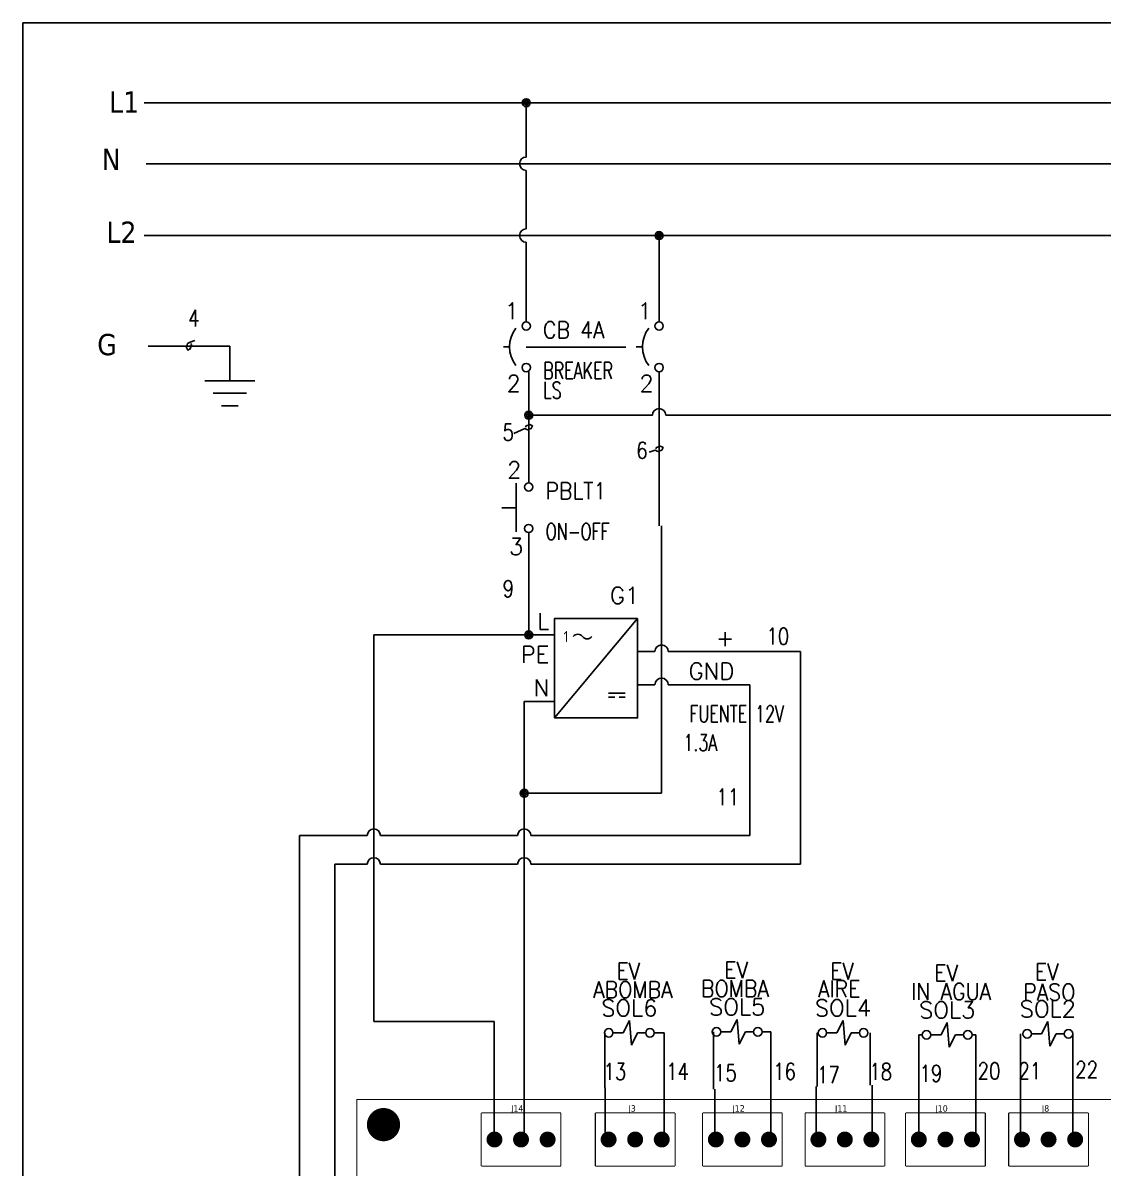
# Model space of a CAD drawing. Header units: millimetres. Extents: x 123.5 to 144.3, y 105.4 to 121.6.
# Drawn here: x 123.51 to 131.63, y 112.97 to 121.59 of the extents above; entities that cross this region are included whole.
import ezdxf
from ezdxf.enums import TextEntityAlignment as Align

# ---------------------------------------------------------------- set-up
doc = ezdxf.new("R2010")
doc.units = ezdxf.units.MM
doc.linetypes.add('HIDDEN2', pattern=[0.1875, 0.125, -0.0625])
for name, color, linetype in [('12632256', 7, 'Continuous'), ('BLK_12AWG', 7, 'Continuous'), ('DESC', 250, 'Continuous'), ('LINK', 9, 'Continuous'), ('SYMS', 7, 'Continuous'), ('TAGS', 250, 'Continuous'), ('TERMS', 250, 'Continuous'), ('WIRES', 7, 'Continuous')]:
    doc.layers.add(name, color=color, linetype=linetype)
doc.layers.add('WIRENO', color=7, linetype='Continuous', true_color=0x000000)
doc.styles.get("Standard").update_dxf_attribs({"font": 'tahoma.ttf'})
doc.styles.add('WD', font='romans.shx')
doc.styles.add('WD_IEC', font='isocp2.shx', dxfattribs={"width": 0.9, "height": 4})

# ---------------------------------------------------------------- blocks, each defined once
blk = doc.blocks.new('VCB1')
at = {"linetype": 'HIDDEN2'}
blk.add_line((-0.1712, 0), (-0.125, 0), dxfattribs=at)
for centre in [(0, 0.1562), (0, -0.1562)]:
    blk.add_circle(centre, 0.0312)
blk.add_arc((0.1094, 0), 0.2344, 143.1301, 216.8699)
at = {"style": 'WD'}
for tag, p, width in [('INST', (0.2188, 0.3883), 0.7), ('LOC', (0.2188, 0.2188), 0.7), ('TAG1', (0.1269, 0.0644), 0.9), ('XREF', (0.1287, -0.09), 0.7), ('DESC1', (0.1287, -0.242), 0.7), ('DESC2', (0.1287, -0.3893), 0.7)]:
    blk.add_attdef(tag, p, '', height=0.125, dxfattribs=dict(at, width=width))
at = {"linetype": 'Continuous', "style": 'WD'}
for tag, height, flags, p in [('TERM01', 0.125, 8, (-0.055, 0.2066)), ('MFG', 0.01, 9, (-0.1421, -0.0881)), ('CAT', 0.01, 9, (-0.1421, -0.0731))]:
    blk.add_attdef(tag, text='', height=height, dxfattribs=dict(at, flags=flags)).set_placement(p, align=Align.RIGHT)
at = {"style": 'WD', "width": 0.7}
blk.add_attdef('RATING1', text='', height=0.125, dxfattribs=at).set_placement((-0.1875, 0.0625), align=Align.RIGHT)
at = {"color": 7, "style": 'WD', "flags": 1}
for tag, p in [('X2TERM01', (0, 0.1875)), ('X8TERM02', (0, -0.1875))]:
    blk.add_attdef(tag, p, '', height=0.0125, dxfattribs=at)
at = {"color": 7, "style": 'WD'}
for tag, p in [('X4LINK', (-0.25, 0)), ('X1LINK', (0, 0))]:
    blk.add_attdef(tag, p, '', height=0.01, dxfattribs=at)
at = {"style": 'WD', "flags": 9}
for tag, p in [('FAMILY', (-0.1421, -0.0365)), ('CONTACT', (-0.1288, -0.1291))]:
    blk.add_attdef(tag, text='', height=0.01, dxfattribs=at).set_placement(p, align=Align.RIGHT)
at = {"linetype": 'Continuous', "style": 'WD', "flags": 9}
blk.add_attdef('ASSYCODE', text='', height=0.01, dxfattribs=at).set_placement((-0.1533, -0.1061), align=Align.CENTER)
at = {"linetype": 'Continuous', "style": 'WD', "flags": 8}
blk.add_attdef('TERM02', text='', height=0.125, dxfattribs=at).set_placement((-0.0407, -0.2134), align=Align.TOP_RIGHT)
blk = doc.blocks.new('WDDOT')
for radius in [0.03, 0.0187, 0.00929]:
    blk.add_circle((0, 0), radius)
blk = doc.blocks.new('VPB11L')
for p, q in [((-0.0938, 0.1849), (-0.0938, -0.1801)), ((-0.2022, 0), (-0.0938, 0))]:
    blk.add_line(p, q)
for centre in [(0, 0.1562), (0, -0.1562)]:
    blk.add_circle(centre, 0.0312)
at = {"style": 'WD'}
for tag, p, width in [('INST', (0.1269, 0.3902), 0.7), ('LOC', (0.1269, 0.2206), 0.7), ('TAG1', (0.1269, 0.0644), 0.9), ('XREF', (0.1287, -0.09), 0.7), ('DESC1', (0.1287, -0.242), 0.7), ('DESC2', (0.1287, -0.3982), 0.7)]:
    blk.add_attdef(tag, p, '', height=0.125, dxfattribs=dict(at, width=width))
at = {"linetype": 'Continuous', "style": 'WD'}
for tag, height, flags, p in [('TERM01', 0.125, 8, (-0.055, 0.2223)), ('MFG', 0.01, 9, (-0.1421, -0.0881)), ('CAT', 0.01, 9, (-0.1421, -0.0731))]:
    blk.add_attdef(tag, text='', height=height, dxfattribs=dict(at, flags=flags)).set_placement(p, align=Align.RIGHT)
at = {"color": 7, "style": 'WD', "flags": 1}
for tag, p in [('X2TERM01', (0, 0.1875)), ('X8TERM02', (0, -0.1875))]:
    blk.add_attdef(tag, p, '', height=0.0125, dxfattribs=at)
at = {"color": 7, "style": 'WD'}
for tag, p in [('X4LINK', (-0.2656, 0)), ('X1LINK', (0, 0))]:
    blk.add_attdef(tag, p, '', height=0.01, dxfattribs=at)
at = {"style": 'WD'}
for tag, flags, p in [('CONTACT', 1, (-0.1421, -0.0531)), ('FAMILY', 9, (-0.1421, -0.0365))]:
    blk.add_attdef(tag, text='', height=0.01, dxfattribs=dict(at, flags=flags)).set_placement(p, align=Align.RIGHT)
at = {"linetype": 'Continuous', "style": 'WD', "flags": 9}
blk.add_attdef('ASSYCODE', text='', height=0.01, dxfattribs=at).set_placement((-0.1563, -0.1113), align=Align.CENTER)
at = {"linetype": 'Continuous', "style": 'WD', "flags": 8}
blk.add_attdef('TERM02', text='', height=0.125, dxfattribs=at).set_placement((-0.0407, -0.2291), align=Align.TOP_RIGHT)
blk = doc.blocks.new('HPW1_1PH')
for p, q in [((0, -0.625), (0.625, 0.125)), ((0.4066, -0.4373), (0.5317, -0.4373)), ((0.4066, -0.4686), (0.4535, -0.4686)), ((0.5317, -0.4686), (0.4848, -0.4686))]:
    blk.add_line(p, q)
blk.add_lwpolyline([(0.625, 0.125), (0, 0.125), (0, -0.625), (0.625, -0.625)], close=True)
for centre, start, end in [((0.175, -0.0387), 36.8699, 143.1301), ((0.245, 0.0138), 216.8699, 323.1301)]:
    blk.add_arc(centre, 0.0438, start, end)
at = {"style": 'WD_IEC'}
blk.add_text('1', height=0.084, dxfattribs=at).set_placement((0.105, -0.0124), align=Align.MIDDLE_RIGHT)
at = {"style": 'WD', "width": 0.7}
for tag, p in [('INST', (-0.2843, 0.7938)), ('LOC', (-0.2843, 0.6242)), ('RATING1', (-0.2843, 0.285)), ('XREF', (-0.2843, -0.691)), ('DESC1', (-0.2843, -0.8472)), ('DESC2', (-0.2843, -1.0035)), ('DESC3', (-0.2843, -1.1578))]:
    blk.add_attdef(tag, text='', height=0.125, dxfattribs=at).set_placement(p, align=Align.CENTER)
at = {"style": 'WD'}
blk.add_attdef('TAG1', text='', height=0.125, dxfattribs=at).set_placement((-0.2843, 0.4546), align=Align.CENTER)
at = {"linetype": 'Continuous', "style": 'WD', "flags": 9}
for tag, p in [('MFG', (0.8868, 0.2571)), ('CAT', (0.8888, 0.2765)), ('ASSYCODE', (0.8871, -0.5638))]:
    blk.add_attdef(tag, text='', height=0.01, dxfattribs=at).set_placement(p, align=Align.CENTER)
at = {"linetype": 'Continuous', "style": 'WD', "flags": 8}
for tag, p in [('TERM01', (-0.04, 0.04)), ('TERM04', (1.3525, -0.085)), ('TERM02', (-0.04, -0.2098)), ('TERM05', (1.3525, -0.335)), ('TERM03', (-0.04, -0.46))]:
    blk.add_attdef(tag, text='', height=0.125, dxfattribs=at).set_placement(p, align=Align.RIGHT)
at = {"style": 'WD'}
for tag, p, height, flags in [('X4TERM01', (0, 0), 0.0125, 1), ('X1TERM04', (0.625, -0.125), 0.0125, 1), ('X4TERM02', (0, -0.2498), 0.0125, 1), ('X1TERM05', (0.625, -0.375), 0.0125, 1), ('X4TERM03', (0, -0.5), 0.0125, 1), ('FAMILY', (0.8618, -0.4829), 0.01, 9)]:
    blk.add_attdef(tag, p, '', height=height, dxfattribs=dict(at, flags=flags))
blk = doc.blocks.new('WD_WNV')
at = {"style": 'WD', "flags": 1}
for tag, p in [('W01USER', (-0.0625, 0.0938)), ('W02USER', (-0.0625, 0.0859)), ('W03USER', (-0.0625, 0.0781)), ('W04USER', (-0.0625, 0.0703)), ('W05USER', (-0.0625, 0.0625)), ('W06USER', (-0.0625, 0.0547)), ('W07USER', (-0.0625, 0.0469)), ('W08USER', (-0.0625, 0.0391)), ('W09USER', (-0.0625, 0.0312)), ('W10USER', (-0.0625, 0.0234))]:
    blk.add_attdef(tag, text='', height=0.005, dxfattribs=at).set_placement(p, align=Align.CENTER)
at = {"linetype": 'Continuous', "style": 'WD', "width": 0.8}
blk.add_attdef('WIRENO', text='', height=0.125, dxfattribs=at).set_placement((-0.05, 0), align=Align.MIDDLE_RIGHT)
blk = doc.blocks.new('VGND2')
for p, q in [((0.09375, 0), (-0.09375, 0)), ((-0.0625, -0.046875), (0.0625, -0.046875)), ((-0.03125, -0.09375), (0.03125, -0.09375))]:
    blk.add_line(p, q)
at = {"style": 'WD', "flags": 1}
blk.add_attdef('X2TERM01', (0, 0), '', height=0.01, dxfattribs=at)
blk = doc.blocks.new('WD_WNH')
at = {"linetype": 'Continuous', "style": 'WD', "width": 0.8}
blk.add_attdef('WIRENO', text='', height=0.125, dxfattribs=at).set_placement((0, 0.0625), align=Align.CENTER)
at = {"style": 'WD', "flags": 1}
for tag, p in [('W01USER', (0, 0.0781)), ('W02USER', (0, 0.0703)), ('W03USER', (0, 0.0625)), ('W04USER', (0, 0.0547)), ('W05USER', (0, 0.0469)), ('W06USER', (0, 0.0391)), ('W07USER', (0, 0.0312)), ('W08USER', (0, 0.0234)), ('W09USER', (0, 0.0156)), ('W10USER', (0, 0.0078))]:
    blk.add_attdef(tag, text='', height=0.005, dxfattribs=at).set_placement(p, align=Align.CENTER)
blk = doc.blocks.new('EPAD')
at = {"const_width": 0.5}
blk.add_lwpolyline([(-0.25, 0, 1), (0.25, 0, 1)], format="xyb", close=True, dxfattribs=at)
blk = doc.blocks.new('Tarjeta')
at = {"const_width": 0.008}
for points in [[(146.3184, 112.4867), (153.6204, 112.4867), (153.6204, 117.4267), (146.3184, 117.4267), (146.3184, 112.4867)], [(147.2544, 117.3257), (147.2544, 116.9257)], [(147.8544, 117.3257), (147.2544, 117.3257)], [(147.8544, 117.3257), (147.8544, 116.9257)], [(148.1134, 117.3257), (148.1134, 116.9257)], [(148.7134, 117.3257), (148.1134, 117.3257)], [(148.7134, 117.3257), (148.7134, 116.9257)], [(148.9204, 117.3257), (148.9204, 116.9257)], [(149.5204, 117.3257), (148.9204, 117.3257)], [(149.5204, 117.3257), (149.5204, 116.9257)], [(149.6924, 117.3257), (149.6924, 116.9257)], [(150.2914, 117.3257), (149.6924, 117.3257)], [(150.2914, 117.3257), (150.2914, 116.9257)], [(150.4484, 117.3257), (150.4484, 116.9257)], [(151.0484, 117.3257), (150.4484, 117.3257)], [(151.0484, 117.3257), (151.0484, 116.9257)], [(151.2244, 117.3257), (151.2244, 116.9257)], [(151.8244, 117.3257), (151.2244, 117.3257)], [(151.8244, 117.3257), (151.8244, 116.9257)], [(147.2544, 116.9257), (147.8544, 116.9257)], [(148.1134, 116.9257), (148.7134, 116.9257)], [(148.9204, 116.9257), (149.5204, 116.9257)], [(149.6924, 116.9257), (150.2914, 116.9257)], [(150.4484, 116.9257), (151.0484, 116.9257)], [(151.2244, 116.9257), (151.8244, 116.9257)]]:
    blk.add_lwpolyline(points, dxfattribs=at)
for centre in [(146.5194, 117.2377), (147.3544, 117.1257), (147.5544, 117.1257), (147.7544, 117.1257), (148.2134, 117.1257), (148.4134, 117.1257), (148.6134, 117.1257), (149.0204, 117.1257), (149.2204, 117.1257), (149.4204, 117.1257), (149.7924, 117.1257), (149.9914, 117.1257), (150.1914, 117.1257), (150.5484, 117.1257), (150.7484, 117.1257), (150.9484, 117.1257), (151.3244, 117.1257), (151.5244, 117.1257), (151.7244, 117.1257)]:
    blk.add_circle(centre, 0.03)
for p, xscale, yscale in [((146.5194, 117.2377), 0.25, 0.25), ((147.3544, 117.1257), 0.12, 0.12), ((147.5544, 117.1257), 0.12, 0.12), ((147.7544, 117.1257), 0.12, 0.12), ((148.2134, 117.1257), 0.12, 0.12), ((148.4134, 117.1257), 0.12, 0.12), ((148.6134, 117.1257), 0.12, 0.12), ((149.0204, 117.1257), 0.12, 0.12), ((149.2204, 117.1257), 0.12, 0.12), ((149.4204, 117.1257), 0.12, 0.12), ((149.7924, 117.1257), 0.12, 0.12), ((149.9914, 117.1257), 0.12, 0.12), ((150.1914, 117.1257), 0.12, 0.12), ((150.5484, 117.1257), 0.12, 0.12), ((150.7484, 117.1257), 0.12, 0.12), ((150.9484, 117.1257), 0.12, 0.12), ((151.3244, 117.1257), 0.12, 0.12), ((151.5244, 117.1257), 0.12, 0.12), ((151.7244, 117.1257), 0.12, 0.12)]:
    blk.add_blockref('EPAD', p, dxfattribs=dict(xscale=xscale, yscale=yscale))
at = {"layer": '12632256', "width": 1.041667}
for s, p in [('J14', (147.4794, 117.3357)), ('J3', (148.3634, 117.3357)), ('J12', (149.1454, 117.3357)), ('J11', (149.9174, 117.3357)), ('J10', (150.6734, 117.3357)), ('J8', (151.4744, 117.3357))]:
    blk.add_text(s, height=0.048, dxfattribs=at).set_placement(p)
blk = doc.blocks.new('HSV1')
for p, q in [((-0.0469, 0), (0, 0.0938)), ((0, 0.0938), (0.0156, -0.0938)), ((-0.1231, 0), (-0.0469, 0)), ((0.0156, -0.0938), (0.0625, 0)), ((0.0625, 0), (0.1231, 0))]:
    blk.add_line(p, q)
for centre in [(-0.1553, 0), (0.1553, 0)]:
    blk.add_circle(centre, 0.0322)
at = {"style": 'WD', "width": 0.7}
for tag, p in [('INST', (0, 0.4508)), ('LOC', (0, 0.2812))]:
    blk.add_attdef(tag, text='', height=0.125, dxfattribs=at).set_placement(p, align=Align.CENTER)
at = {"style": 'WD'}
blk.add_attdef('TAG1', text='', height=0.125, dxfattribs=at).set_placement((0, 0.125), align=Align.CENTER)
for tag, p, height, flags in [('FAMILY', (0.1292, 0.1076), 0.01, 9), ('X4TERM01', (-0.1875, 0), 0.0125, 1), ('X1TERM02', (0.1875, 0), 0.0125, 1)]:
    blk.add_attdef(tag, p, '', height=height, dxfattribs=dict(at, flags=flags))
at = {"linetype": 'Continuous', "style": 'WD', "flags": 9}
for tag, p in [('CAT', (0.1564, 0.0866)), ('ASSYCODE', (0.1562, 0.0469)), ('MFG', (0.1564, 0.0671))]:
    blk.add_attdef(tag, text='', height=0.01, dxfattribs=at).set_placement(p, align=Align.CENTER)
at = {"style": 'WD'}
for tag, p, width in [('DESC1', (1.125, 0), 0.9), ('DESC2', (1.125, -0.1562), 0.9), ('DESC3', (1.125, -0.3125), 0.9), ('XREF', (1.1333, -0.4726), 0.8), ('WDTAGALT', (1.1333, -0.6288), 0.8)]:
    blk.add_attdef(tag, p, '', height=0.125, dxfattribs=dict(at, width=width))
at = {"linetype": 'Continuous', "style": 'WD', "flags": 8}
blk.add_attdef('TERM01', text='', height=0.125, dxfattribs=at).set_placement((-0.25, -0.0314), align=Align.TOP_RIGHT)
blk.add_attdef('TERM02', text='', height=0.125, dxfattribs=at).set_placement((0.25, -0.0314), align=Align.TOP_LEFT)
at = {"style": 'WD'}
blk.add_attdef('RATING1', (0.0781, -0.3126), '', height=0.125, dxfattribs=at)

msp = doc.modelspace()

# ---------------------------------------------------------------- linework, layer by layer
at = {"color": 7, "linetype": 'Continuous'}
for p, q in [((144.2555, 121.5905), (123.5055, 121.5905)), ((123.5055, 121.5905), (123.5055, 105.4055))]:
    msp.add_line(p, q, dxfattribs=at)
at = {"layer": 'BLK_12AWG'}
for p, q in [((124.4182, 120.99), (142.7932, 120.99)), ((127.2932, 120.5809), (127.2932, 120.99)), ((124.433, 120.5309), (142.808, 120.5309)), ((127.2932, 120.04), (127.2932, 120.4809)), ((124.4182, 119.99), (142.7932, 119.99)), ((128.2932, 119.3405), (128.2932, 119.99)), ((127.2932, 119.3405), (127.2932, 119.94))]:
    msp.add_line(p, q, dxfattribs=at)
for centre in [(127.2932, 120.5309), (127.2932, 119.99)]:
    msp.add_arc(centre, 0.05, 90, 270, dxfattribs=at)
at = {"layer": 'LINK'}
msp.add_lwpolyline([(127.2932, 119.15), (128.0432, 119.15)], dxfattribs=at)
at = {"layer": 'WIRENO'}
for points in [[(124.8, 119.2), (124.7651, 119.1873), (124.7454, 119.1775), (124.7357, 119.1481), (124.7455, 119.1284), (124.7652, 119.1382), (124.775, 119.1677), (124.77, 119.1775)], [(127.2, 118.5), (127.2822, 118.5374), (127.3019, 118.5275), (127.3313, 118.5373), (127.3411, 118.557), (127.3215, 118.5669), (127.292, 118.5571), (127.2871, 118.5472)], [(128.2182, 118.3603), (128.2636, 118.3755), (128.2833, 118.3656), (128.313, 118.3755), (128.3229, 118.3952), (128.3031, 118.4051), (128.2735, 118.3952), (128.2685, 118.3854)]]:
    msp.add_lwpolyline(points, dxfattribs=at)
at = {"layer": 'WIRES'}
for p, q in [((124.4475, 119.1577), (125.063, 119.1577)), ((125.063, 119.1577), (125.063, 118.8966)), ((127.3118, 118.129), (127.3118, 118.9655)), ((128.2932, 117.8051), (128.2932, 118.9655)), ((127.3118, 118.6381), (128.2432, 118.6381)), ((128.3432, 118.6381), (136.9514, 118.6381)), ((127.3118, 116.9841), (127.3118, 117.754)), ((128.3124, 115.7929), (128.3124, 117.8051)), ((127.3118, 116.9841), (126.1467, 116.9841)), ((126.1467, 116.9841), (126.1467, 114.0748)), ((127.507, 116.9841), (127.3118, 116.9841)), ((128.132, 116.8591), (128.2624, 116.8591)), ((128.3624, 116.8591), (129.3572, 116.8591)), ((129.3572, 116.8591), (129.3572, 115.2578)), ((128.132, 116.6091), (128.2624, 116.6091)), ((128.3624, 116.6091), (128.975, 116.6091)), ((128.975, 116.6091), (128.975, 115.4737)), ((127.507, 116.4841), (127.2783, 116.4841)), ((127.2783, 116.4841), (127.2783, 115.7929)), ((127.2783, 113.2045), (127.2783, 115.7929)), ((127.2783, 115.7929), (128.3124, 115.7929)), ((126.0967, 115.4737), (125.5865, 115.4737)), ((125.5865, 115.4737), (125.5865, 115.0791)), ((127.2283, 115.4737), (126.1967, 115.4737)), ((128.975, 115.4737), (127.3283, 115.4737)), ((126.0967, 115.2578), (125.8538, 115.2578)), ((125.8538, 115.2578), (125.8538, 109.9598)), ((127.2283, 115.2578), (126.1967, 115.2578)), ((129.3572, 115.2578), (127.3283, 115.2578)), ((125.5864, 115.0791), (125.5864, 109.7428)), ((126.1467, 114.0748), (127.0512, 114.0748)), ((127.0512, 114.0748), (127.0512, 113.1458)), ((127.8846, 113.9893), (127.8846, 113.5768)), ((128.2569, 113.9893), (128.3323, 113.9893)), ((128.3323, 113.9893), (128.3323, 113.1723)), ((128.7038, 113.9972), (128.7038, 113.5649)), ((129.0688, 113.9972), (129.1349, 113.9972)), ((129.1349, 113.9972), (129.1349, 113.1802)), ((129.4833, 113.9893), (129.4833, 113.5848)), ((129.8813, 113.9893), (129.8813, 113.5967)), ((130.2468, 113.2166), (130.2468, 113.9744)), ((130.2468, 113.9744), (130.2743, 113.9744)), ((130.6782, 113.9744), (130.6493, 113.9744)), ((130.6782, 113.1879), (130.6782, 113.9744)), ((131.0126, 113.5983), (131.0126, 113.9823)), ((131.4064, 113.5965), (131.4064, 113.9823)), ((131.0126, 113.2143), (131.0126, 113.5983)), ((127.8874, 113.5768), (127.8874, 113.1643)), ((128.7138, 113.5649), (128.7138, 113.1326)), ((129.4766, 113.5848), (129.4766, 113.1802)), ((129.8977, 113.5967), (129.8977, 113.204)), ((131.4064, 113.2107), (131.4064, 113.5965))]:
    msp.add_line(p, q, dxfattribs=at)
for centre in [(128.2932, 118.6381), (128.3124, 116.8591), (128.3124, 116.6091), (126.1467, 115.4737), (127.2783, 115.4737), (126.1467, 115.2578), (127.2783, 115.2578)]:
    msp.add_arc(centre, 0.05, 0, 180, dxfattribs=at)

# ---------------------------------------------------------------- block references
at = {"layer": 'DESC'}
msp.add_blockref('Tarjeta', (-20.3001, -3.939), dxfattribs=at)
at = {"layer": 'SYMS'}
for p in [(127.2932, 120.99), (128.2932, 119.99), (127.3118, 118.6381), (127.3118, 116.9841), (127.2783, 115.7929)]:
    msp.add_blockref('WDDOT', p, dxfattribs=at)
ref = msp.add_blockref('VCB1', (127.2932, 119.153), dxfattribs=at)
ref.add_attrib('DESC2', 'LS', (127.4219, 118.7637), dxfattribs={"layer": 'DESC', "height": 0.125, "style": 'WD', "width": 0.7})
ref.add_attrib('DESC1', 'BREAKER', (127.4219, 118.911), dxfattribs={"layer": 'DESC', "height": 0.125, "style": 'WD', "width": 0.7})
ref.add_attrib('TAG1', 'CB 4A', (127.4202, 119.2174), dxfattribs={"layer": 'TAGS', "height": 0.125, "style": 'WD', "width": 0.9})
ref.add_attrib('TERM02', '2', dxfattribs={"layer": 'TERMS', "linetype": 'Continuous', "height": 0.125, "style": 'WD', "flags": 8}).set_placement((127.2525, 118.9396), align=Align.TOP_RIGHT)
ref.add_attrib('TERM01', '1', dxfattribs={"layer": 'TERMS', "linetype": 'Continuous', "height": 0.125, "style": 'WD', "flags": 8}).set_placement((127.2382, 119.3597), align=Align.RIGHT)
ref = msp.add_blockref('VCB1', (128.2932, 119.153), dxfattribs=at)
ref.add_attrib('TERM02', '2', dxfattribs={"layer": 'TERMS', "linetype": 'Continuous', "height": 0.125, "style": 'WD', "flags": 8}).set_placement((128.2525, 118.9396), align=Align.TOP_RIGHT)
ref.add_attrib('TERM01', '1', dxfattribs={"layer": 'TERMS', "linetype": 'Continuous', "height": 0.125, "style": 'WD', "flags": 8}).set_placement((128.2382, 119.3597), align=Align.RIGHT)
at = {"layer": 'SYMS', "xscale": 2, "yscale": 2, "zscale": 2}
msp.add_blockref('VGND2', (125.063, 118.8966), dxfattribs=at)
at = {"layer": 'SYMS'}
ref = msp.add_blockref('VPB11L', (127.3118, 117.9415), dxfattribs=at)
ref.add_attrib('TERM02', '3', dxfattribs={"layer": 'TERMS', "linetype": 'Continuous', "height": 0.125, "style": 'WD', "flags": 8}).set_placement((127.2711, 117.7124), align=Align.TOP_RIGHT)
ref.add_attrib('TERM01', '2', dxfattribs={"layer": 'TERMS', "linetype": 'Continuous', "height": 0.125, "style": 'WD', "flags": 8}).set_placement((127.2569, 118.1638), align=Align.RIGHT)
ref.add_attrib('DESC1', 'ON-OFF', (127.4406, 117.6995), dxfattribs={"layer": 'DESC', "height": 0.125, "style": 'WD', "width": 0.7})
ref.add_attrib('TAG1', 'PBLT1', (127.4388, 118.0059), dxfattribs={"layer": 'TAGS', "height": 0.125, "style": 'WD', "width": 0.9})
ref = msp.add_blockref('HPW1_1PH', (127.507, 116.9841), dxfattribs=at)
ref.add_attrib('TERM01', 'L', dxfattribs={"layer": 'TERMS', "linetype": 'Continuous', "height": 0.125, "style": 'WD', "flags": 8}).set_placement((127.467, 117.0241), align=Align.RIGHT)
ref.add_attrib('TERM02', 'PE', dxfattribs={"layer": 'TERMS', "linetype": 'Continuous', "height": 0.125, "style": 'WD', "flags": 8}).set_placement((127.467, 116.7742), align=Align.RIGHT)
ref.add_attrib('TERM03', 'N', dxfattribs={"layer": 'TERMS', "linetype": 'Continuous', "height": 0.125, "style": 'WD', "flags": 8}).set_placement((127.467, 116.5241), align=Align.RIGHT)
ref.add_attrib('TERM04', '+', dxfattribs={"layer": 'TERMS', "linetype": 'Continuous', "height": 0.125, "style": 'WD', "flags": 8}).set_placement((128.8595, 116.8991), align=Align.RIGHT)
ref.add_attrib('TERM05', 'GND', dxfattribs={"layer": 'TERMS', "linetype": 'Continuous', "height": 0.125, "style": 'WD', "flags": 8}).set_placement((128.8595, 116.6491), align=Align.RIGHT)
ref.add_attrib('TAG1', 'G1', dxfattribs={"layer": 'TAGS', "height": 0.125, "style": 'WD'}).set_placement((128.0331, 117.2189), align=Align.CENTER)
ref.add_attrib('DESC2', '1.3A', dxfattribs={"layer": 'DESC', "height": 0.125, "style": 'WD', "width": 0.7}).set_placement((128.6046, 116.1111), align=Align.CENTER)
ref.add_attrib('DESC1', 'FUENTE 12V', dxfattribs={"layer": 'DESC', "height": 0.125, "style": 'WD', "width": 0.7}).set_placement((128.8777, 116.3274), align=Align.CENTER)
ref = msp.add_blockref('HSV1', (128.0694, 113.9893), dxfattribs=at)
ref.add_attrib('TAG1', 'SOL6', dxfattribs={"layer": 'TAGS', "height": 0.125, "style": 'WD'}).set_placement((128.0694, 114.1143), align=Align.CENTER)
ref.add_attrib('DESC2', 'ABOMBA', (127.7975, 114.2521), dxfattribs={"layer": 'DESC', "height": 0.125, "style": 'WD', "width": 0.9})
ref.add_attrib('DESC1', 'EV', (127.9729, 114.3922), dxfattribs={"layer": 'DESC', "height": 0.125, "style": 'WD', "width": 0.9})
ref = msp.add_blockref('HSV1', (128.8813, 113.9972), dxfattribs=at)
ref.add_attrib('TAG1', 'SOL5', dxfattribs={"layer": 'TAGS', "height": 0.125, "style": 'WD'}).set_placement((128.8813, 114.1222), align=Align.CENTER)
ref.add_attrib('DESC2', 'BOMBA', (128.6094, 114.26), dxfattribs={"layer": 'DESC', "height": 0.125, "style": 'WD', "width": 0.9})
ref.add_attrib('DESC1', 'EV', (128.7848, 114.4001), dxfattribs={"layer": 'DESC', "height": 0.125, "style": 'WD', "width": 0.9})
ref = msp.add_blockref('HSV1', (129.6774, 113.9893), dxfattribs=at)
ref.add_attrib('TAG1', 'SOL4', dxfattribs={"layer": 'TAGS', "height": 0.125, "style": 'WD'}).set_placement((129.6774, 114.1143), align=Align.CENTER)
ref.add_attrib('DESC2', 'AIRE', (129.4895, 114.2575), dxfattribs={"layer": 'DESC', "height": 0.125, "style": 'WD', "width": 0.9})
ref.add_attrib('DESC1', 'EV', (129.581, 114.3922), dxfattribs={"layer": 'DESC', "height": 0.125, "style": 'WD', "width": 0.9})
ref = msp.add_blockref('HSV1', (130.4618, 113.9744), dxfattribs=at)
ref.add_attrib('TAG1', 'SOL3', dxfattribs={"layer": 'TAGS', "height": 0.125, "style": 'WD'}).set_placement((130.4618, 114.0994), align=Align.CENTER)
ref.add_attrib('DESC2', 'IN AGUA', (130.19, 114.2372), dxfattribs={"layer": 'DESC', "height": 0.125, "style": 'WD', "width": 0.9})
ref.add_attrib('DESC1', 'EV', (130.3654, 114.3773), dxfattribs={"layer": 'DESC', "height": 0.125, "style": 'WD', "width": 0.9})
ref = msp.add_blockref('HSV1', (131.2186, 113.9823), dxfattribs=at)
ref.add_attrib('TAG1', 'SOL2', dxfattribs={"layer": 'TAGS', "height": 0.125, "style": 'WD'}).set_placement((131.2186, 114.1073), align=Align.CENTER)
ref.add_attrib('DESC2', 'PASO', (131.0349, 114.2337), dxfattribs={"layer": 'DESC', "height": 0.125, "style": 'WD', "width": 0.9})
ref.add_attrib('DESC1', 'EV', (131.1221, 114.3852), dxfattribs={"layer": 'DESC', "height": 0.125, "style": 'WD', "width": 0.9})
at = {"layer": 'WIRENO'}
ref = msp.add_blockref('WD_WNH', (124.7552, 119.1577), dxfattribs=at)
ref.add_attrib('WIRENO', '4', dxfattribs={"linetype": 'Continuous', "height": 0.125, "style": 'WD', "width": 0.8}).set_placement((124.7921, 119.2683), align=Align.BOTTOM_CENTER)
ref = msp.add_blockref('WD_WNV', (127.3118, 118.5473), dxfattribs=at)
ref.add_attrib('WIRENO', '5', dxfattribs={"linetype": 'Continuous', "height": 0.125, "style": 'WD', "width": 0.8}).set_placement((127.2013, 118.5104), align=Align.MIDDLE_RIGHT)
ref = msp.add_blockref('WD_WNV', (128.2932, 118.3853), dxfattribs=at)
ref.add_attrib('WIRENO', '6', dxfattribs={"linetype": 'Continuous', "height": 0.125, "style": 'WD', "width": 0.8}).set_placement((128.2076, 118.3735), align=Align.MIDDLE_RIGHT)
ref = msp.add_blockref('WD_WNV', (127.3118, 117.369), dxfattribs=at)
ref.add_attrib('WIRENO', '9', dxfattribs={"linetype": 'Continuous', "height": 0.125, "style": 'WD', "width": 0.8}).set_placement((127.2013, 117.3322), align=Align.MIDDLE_RIGHT)
ref = msp.add_blockref('WD_WNH', (129.1501, 116.7642), dxfattribs=at)
ref.add_attrib('WIRENO', '10', dxfattribs={"linetype": 'Continuous', "height": 0.125, "style": 'WD', "width": 0.8}).set_placement((129.1869, 116.8748), align=Align.BOTTOM_CENTER)
ref = msp.add_blockref('WD_WNH', (128.5566, 115.4291), dxfattribs=at)
ref.add_attrib('WIRENO', '11', dxfattribs={"linetype": 'Continuous', "height": 0.125, "style": 'WD', "width": 0.8}).set_placement((128.81, 115.6647), align=Align.BOTTOM_CENTER)
ref = msp.add_blockref('WD_WNV', (131.7074, 113.7497), dxfattribs=at)
ref.add_attrib('WIRENO', '22', dxfattribs={"linetype": 'Continuous', "height": 0.125, "style": 'WD', "width": 0.8}).set_placement((131.5968, 113.7128), align=Align.MIDDLE_RIGHT)
ref = msp.add_blockref('WD_WNV', (128.1565, 113.7351), dxfattribs=at)
ref.add_attrib('WIRENO', '13', dxfattribs={"linetype": 'Continuous', "height": 0.125, "style": 'WD', "width": 0.8}).set_placement((128.046, 113.6982), align=Align.MIDDLE_RIGHT)
ref = msp.add_blockref('WD_WNH', (128.3952, 113.4883), dxfattribs=at)
ref.add_attrib('WIRENO', '14', dxfattribs={"linetype": 'Continuous', "height": 0.125, "style": 'WD', "width": 0.8}).set_placement((128.4321, 113.5989), align=Align.BOTTOM_CENTER)
ref = msp.add_blockref('WD_WNV', (128.9887, 113.7253), dxfattribs=at)
ref.add_attrib('WIRENO', '15', dxfattribs={"linetype": 'Continuous', "height": 0.125, "style": 'WD', "width": 0.8}).set_placement((128.8781, 113.6885), align=Align.MIDDLE_RIGHT)
ref = msp.add_blockref('WD_WNH', (129.2004, 113.4883), dxfattribs=at)
ref.add_attrib('WIRENO', '16', dxfattribs={"linetype": 'Continuous', "height": 0.125, "style": 'WD', "width": 0.8}).set_placement((129.2372, 113.5989), align=Align.BOTTOM_CENTER)
ref = msp.add_blockref('WD_WNV', (129.7632, 113.7107), dxfattribs=at)
ref.add_attrib('WIRENO', '17', dxfattribs={"linetype": 'Continuous', "height": 0.125, "style": 'WD', "width": 0.8}).set_placement((129.6526, 113.6739), align=Align.MIDDLE_RIGHT)
ref = msp.add_blockref('WD_WNV', (130.1573, 113.735), dxfattribs=at)
ref.add_attrib('WIRENO', '18', dxfattribs={"linetype": 'Continuous', "height": 0.125, "style": 'WD', "width": 0.8}).set_placement((130.0467, 113.6982), align=Align.MIDDLE_RIGHT)
ref = msp.add_blockref('WD_WNH', (129.927, 113.4738), dxfattribs=at)
ref.add_attrib('WIRENO', '19', dxfattribs={"linetype": 'Continuous', "height": 0.125, "style": 'WD', "width": 0.8}).set_placement((130.3388, 113.5843), align=Align.BOTTOM_CENTER)
ref = msp.add_blockref('WD_WNH', (130.5231, 113.78), dxfattribs=at)
ref.add_attrib('WIRENO', '20', dxfattribs={"linetype": 'Continuous', "height": 0.125, "style": 'WD', "width": 0.8}).set_placement((130.7764, 113.7656), align=Align.TOP_CENTER)
ref = msp.add_blockref('WD_WNV', (131.2799, 113.7399), dxfattribs=at)
ref.add_attrib('WIRENO', '21', dxfattribs={"linetype": 'Continuous', "height": 0.125, "style": 'WD', "width": 0.8}).set_placement((131.1693, 113.7031), align=Align.MIDDLE_RIGHT)

# ---------------------------------------------------------------- texts
at = {"char_height": 0.16, "attachment_point": 1}
for s, insert in [('L1', (124.1544, 121.0747)), ('N', (124.0988, 120.6434)), ('L2', (124.1348, 120.0952)), ('G', (124.0652, 119.2496))]:
    msp.add_mtext_dynamic_manual_height_columns(s, width=0.371937, gutter_width=0.05, heights=[0], dxfattribs=dict(at, insert=insert))

doc.saveas('drawing.dxf')
